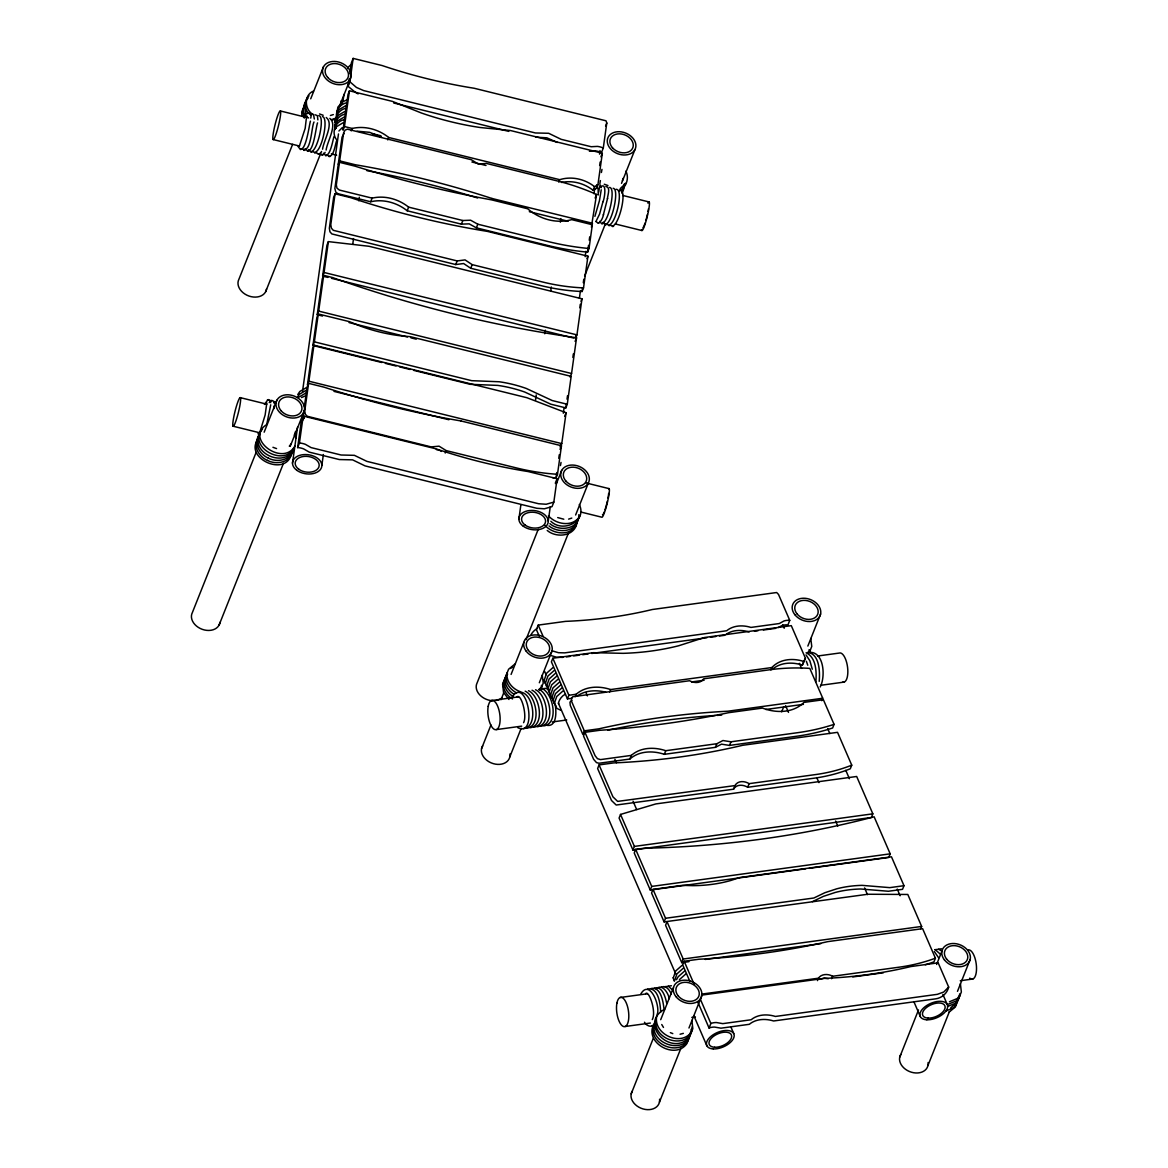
<?xml version="1.0" encoding="UTF-8"?>
<svg xmlns="http://www.w3.org/2000/svg" width="1168" height="1168" viewBox="0 0 1168 1168"><rect width="100%" height="100%" fill="white"/><g stroke="black" fill="none" stroke-linecap="round" stroke-linejoin="round"><path stroke-width="1.5" d="M310.761 118.114C312.688 111.646 304.717 111.851 304.454 117.749M314.323 119.005L313.52 114.362L310.162 114.639M317.886 119.881L317.375 115.676L315.214 114.785M540.448 690.113L540.55 687.587M541.456 685.324L541.295 688.171M689.281 1035.111L689.12 1037.972M690.186 1032.848L690.025 1035.695M691.135 1029.315L690.93 1033.432M692.084 1026.935L691.879 1031.052M809.015 652.182L809.132 649.656M958.709 996.173L958.548 999.02M959.614 993.91L959.454 996.757M270.728 404.8L266.727 424.364M273.954 408.683L274.29 405.676M601.228 189.8L599.432 200.735L594.892 216.372M815.848 681.82C816.68 672.126 816.286 657.394 806.095 652.781M819.206 681.367C820.009 672.009 819.688 653.627 807.482 652.357M544.2 680.199L546.653 673.191L552.946 667.6M545.456 683.076L547.894 676.068L554.201 670.476M546.697 685.952L549.15 678.944L555.442 673.352M547.938 688.828L550.391 681.82L556.698 676.228M549.252 691.85L551.705 684.842L557.997 679.25M550.566 694.872L553.004 687.85L559.311 682.273M551.807 697.749L554.26 690.726L560.552 685.149M553.048 700.625L555.501 693.602L561.808 688.025M554.304 703.501L556.756 696.493L563.049 690.901M673.264 977.996L675.703 970.973L682.01 965.396M292.496 463.229L297.519 427.24M302.541 391.265L338.472 133.97M337.245 110.975L337.902 107.091L342.837 101.704L344.005 94.389M297.621 447.592L301.125 422.568L304.22 416.304L436.102 448.848A434.467 325.887 21.7 0 0 528.082 471.551L557.107 478.705L553.836 502.109L552.026 506.649L544.361 508.781L536.813 508.284L365.073 465.901L352.59 459.856L339.304 459.55L309.257 452.133L303.622 448.892A14.775 11.081 21.7 0 0 298.643 447.665L297.621 447.592L299.431 443.052L302.921 418.027M355.817 92.695L348.079 86.344L349.086 79.147M349.845 73.745L351.349 62.941L353.159 58.4L382.17 65.554A434.467 325.887 21.7 0 0 474.164 88.257L606.031 120.8L606.776 123.034L603.287 148.044L601.476 152.585L600.513 152.176A14.775 11.081 21.7 0 0 595.534 150.935L589.387 151.271M303.87 410.464L303.3 415.428L304.249 418.48M304.366 406.844L307.14 386.988L308.586 383.352L324.135 387.192A737.344 553.092 21.7 0 0 460.878 420.933M381.863 362.503L312.936 345.494L316.835 317.594L318.28 313.973L349.48 321.667L359.379 325.711A136.16 102.142 21.7 0 0 400.025 335.742L410.362 336.691L571.167 376.373L567.268 404.259L565.823 407.895L550.785 404.186L524.782 392.054A107.193 80.402 21.7 0 0 497.772 385.396L470.237 384.316L413.676 370.358M322.543 316.046L317.229 314.732L322.237 278.977L323.682 275.341L332.398 277.502A959.76 719.926 21.7 0 0 576.554 337.771L571.561 373.512L570.115 377.133M327.931 277.415L322.631 276.115L326.938 245.251L328.383 241.615L369.044 246.287L581.985 298.833L576.948 334.88L575.503 338.516L576.014 334.909M348.079 86.344L349.889 81.804L353.159 58.4M308.586 383.352L304.746 411.107L305.388 414.319L307.33 416.29L431.196 446.906L439.051 446.176L446.191 450.6L516.898 468.047A181.624 136.233 21.7 0 0 557.486 474.266L561.472 445.753L460.878 420.933M313.929 345.159L312.484 348.794L307.447 384.841L308.892 381.206L313.929 345.159L526.87 397.704L566.086 412.742L561.764 443.606L560.319 447.242L560.801 443.811M312.936 345.494L314.382 341.859L318.28 313.973M317.229 314.732L318.674 311.111L323.682 275.341M322.631 276.115L324.076 272.48L328.383 241.615M335.07 193.8L333.625 197.421L329.347 228.271L329.945 231.804L331.858 233.936L455.739 264.552L463.623 263.545L470.719 268.26L541.426 285.707A164.454 123.355 21.7 0 0 582.073 291.504L583.518 287.897L587.942 256.201L487.363 231.381A664.227 498.24 21.7 0 1 350.619 197.64L335.07 193.8L330.792 224.636L331.391 228.169L333.303 230.315L457.184 260.931L465.068 259.909L472.164 264.625L542.872 282.072A164.454 123.355 21.7 0 0 583.518 287.883M588.526 245.338L587.577 252.127L589.022 248.492L592.337 224.723L571.721 219.642C556.391 224.008 539.543 219.131 527.702 208.78L491.757 199.903A883.753 662.913 21.7 0 1 355.014 166.163L339.465 162.323L336.311 184.894L336.983 188.165L339.421 190.063L372.11 198.137C384.871 195.173 398.536 199.042 408.639 207.145L462.82 220.518L470.616 220.212L477.814 224.212L548.522 241.659A216.226 162.191 21.7 0 0 589.022 248.492M344.064 133.4L342.034 137.138L338.209 164.527L339.654 160.892L343.611 132.845L345.086 130.13L347.422 129.181L471.317 159.709L478.442 164.162L486.297 163.403L557.005 180.865A179.726 134.816 21.7 0 1 596.556 194.457M349.451 90.797L348.006 94.418L343.012 130.188L344.458 126.553L349.451 90.797L392.448 101.397L421.283 112.96A248.288 186.252 21.7 0 0 480.413 127.546L510.46 130.524L602.338 153.198L597.928 184.69L596.483 188.311L593.081 190.267C584.277 183.391 572.554 180.091 561.531 182.485M321.872 465.317L323.375 454.527M352.78 244.01L353.524 238.608M358.81 200.823L359.306 197.231M518.884 519.088L520.884 504.707M535.47 400.347L536.214 394.945M544.77 333.771L545.266 330.179M550.8 290.584L551.296 286.992M560.348 222.212L560.844 218.62M548.259 521.191L550.259 506.795M563.341 413.224L564.086 407.836M579.416 298.074L580.423 290.876M585.197 256.697L585.956 251.295M594.001 193.713L594.746 188.325M599.52 154.132L600.031 150.541M552.639 477.668A181.624 136.233 21.7 0 0 556.041 477.902L556.786 472.558M558.771 458.294L559.282 454.732M565.823 407.895L566.305 404.405M567.035 399.179L567.517 395.689M572.86 357.466L573.357 353.889M579.795 307.87L580.292 304.264M582.073 291.533L582.569 288M583.299 282.729L583.796 279.196M589.241 240.243L589.709 236.841M596.483 188.311L596.979 184.821M599.666 165.579L600.148 162.075M591.577 225.716L596.571 194.443L595.125 198.078M304.454 105.003L305.899 113.281M257.894 438.35C256.142 455.476 283.707 465.871 292.978 450.819M291.445 453.768C286.043 478.062 242.287 457.491 258.785 438.35M292.35 451.49C290.613 462.674 276.086 465.054 267.472 460.396M503.51 681.966C502.182 688.916 506.664 695.602 512.518 698.96M504.415 679.688C503.072 686.638 507.569 693.339 513.409 696.697M505.306 677.425C503.977 684.375 508.474 691.076 514.314 694.42M506.255 675.046C504.795 682.652 510.255 689.558 516.636 692.945M507.204 672.666C505.627 681.353 512.679 689.149 520.519 691.763M623.683 188.413L621.975 193.377M625.479 183.872L621.829 191.012M577.123 521.76C575.678 536.258 556.771 538.609 547.208 530.447M578.014 519.497C575.663 532.608 557.662 533.192 549.018 525.921M653.131 1027.227C650.474 1044.411 677.615 1055.638 687.733 1041.403M654.036 1024.949C651.364 1042.148 678.52 1053.375 688.638 1039.126M664.621 1009.24C637.319 1024.365 672.388 1057.843 689.543 1036.863M655.89 1020.306C653.219 1037.491 680.36 1048.718 690.492 1034.483M310.44 121.136C309.243 124.45 305.096 158.585 298.088 146.423M314.002 122.012C311.345 127.035 311.272 154.264 302.001 148.891M317.55 122.888C315.842 126.597 313.155 158.848 305.257 148.716M607.462 198.823C607.375 195.742 611.156 186.982 605.842 186.5M601.403 172.499L601.973 169.36M599.841 183.756L600.396 180.602M598.658 192.224L599.607 186.296M598.264 194.998L598.089 188.252M560.465 465.565L561.034 462.426M602.936 201.816C604.63 198.721 607.404 180.266 599.783 187.581M607.579 198.341L603.33 215M333.887 136.758C332.822 140.467 329.259 161.724 323.405 153.183M602.98 201.611L599.593 214.08L595.899 221.613M336.749 140.554C335.158 143.985 333.464 160.425 327.259 155.125M294.351 435.328L295.548 431.474M512.168 696.975C526.724 675.133 538.492 737.957 517.731 727.649M523.6 722.671C527.483 715.415 520.972 692.303 516.709 697.092M640.852 993.895C649.788 978.711 660.358 1005.779 657.321 1014.014C650.78 1032.614 679.937 1047.769 691.441 1032.103M652.284 1019.591C656.664 1011.663 648.722 989.617 645.656 993.632M293.723 448.468C291.898 459.973 277.473 463.083 268.377 458.119M623.07 178.397L622.383 180.821M337.012 113.004L339.173 109.558L345.859 105.616M336.209 118.698L338.384 115.252L345.071 111.31M335.42 124.392L337.596 120.946L344.283 117.004M334.632 129.94L336.807 126.494L343.494 122.552M338.939 131.006L342.253 127.633M322.572 149.183C323.609 140.554 334.252 123.618 326.237 117.501M326.135 150.059C327.171 141.43 337.815 124.509 329.799 118.377M603.506 214.386C603.287 216.941 599.505 226.461 596.191 221.482M292.613 144.336L238.944 279.181A14.775 11.081 21.7 0 0 248.901 296.015A14.775 11.081 21.7 0 0 266.538 288.963M310.717 98.827L323.463 66.81M265.647 291.723L320.645 153.504M336.749 113.062L338.092 109.69M339.435 106.317L350.166 79.351A14.775 11.081 21.7 0 0 334.632 61.437A14.775 11.081 21.7 0 0 325.653 78.446A14.775 11.081 21.7 0 0 350.166 79.351M351.247 130.889L352.196 128.465C364.956 125.516 378.622 129.385 388.725 137.488L559.72 179.682C571.59 175.959 584.861 179.025 594.527 186.646L597.928 184.69M339.465 162.323L338.019 165.958L334.866 188.53L335.844 192.253L337.975 193.698L370.665 201.757C383.425 198.794 397.091 202.677 407.194 210.78L461.375 224.139L469.171 223.847L476.369 227.848L547.077 245.295A216.226 162.191 21.7 0 0 587.577 252.127M256.113 452.41L192.384 612.528A14.775 11.081 21.7 0 0 202.341 629.362A14.775 11.081 21.7 0 0 219.978 622.31M264.158 432.175L276.904 400.157M387.761 139.897L388.725 137.488M370.665 201.757L372.11 198.137M219.088 625.07L283.488 463.258M290.19 446.41L303.607 412.698A14.775 11.081 21.7 0 0 288.073 394.784A14.775 11.081 21.7 0 0 279.094 411.793A14.775 11.081 21.7 0 0 303.607 412.698M302.41 420.845L304.22 416.304M407.194 210.78L408.639 207.145M461.375 224.139L462.82 220.518M455.739 264.552L457.184 260.931M476.369 227.848L477.814 224.212M470.719 268.26L472.164 264.625M445.227 453.023L446.191 450.6M558.757 182.106L559.72 179.682M605.579 126.056L606.776 123.034M600.892 156.819L601.856 154.41M593.081 190.267L594.527 186.646M591.373 227.147L592.337 224.723M586.978 258.624L587.942 256.201M584.628 276.028L605.418 223.774M621.522 183.332L634.939 149.621A14.775 11.081 21.7 0 0 619.39 131.707A14.775 11.081 21.7 0 0 610.411 148.716A14.775 11.081 21.7 0 0 634.939 149.621M581.022 301.256L581.985 298.833M575.109 341.377L576.554 337.742M564.64 416.377L566.086 412.742M560.027 449.388L561.472 445.753M556.041 477.916L557.486 474.281M555.296 483.245L557.107 478.705M538.2 529.411L477.157 682.798A14.775 11.081 21.7 0 0 492.692 700.712M556.304 483.902L561.677 470.427M481.566 748.586L490.954 724.992M501.014 699.705L503.7 692.96M511.088 674.418L523.819 642.4M525.994 639.714L568.247 533.528M575.634 514.986L588.38 482.968A14.775 11.081 21.7 0 0 572.831 465.054A14.775 11.081 21.7 0 0 563.852 482.063A14.775 11.081 21.7 0 0 588.38 482.968M778.209 627.523L782.239 625.479A14.775 11.081 21.7 0 1 786.94 624.851L787.947 624.895L789.743 620.354L778.516 594.439L776.676 592.526L652.313 609.506A434.467 325.887 21.7 0 1 565.575 621.361L538.214 625.099L536.404 629.625L539.207 636.093M509.803 756.922L521.205 728.263M539.324 682.754L552.07 650.722M772.588 669.162C780.75 662.198 792.532 661.906 802.343 665.088L805.424 658.27L791.291 625.654L704.654 637.48L678.812 645.714A248.288 186.252 21.7 0 1 623.07 653.335L593.373 652.678L552.844 658.226L551.398 661.847L567.444 698.887L571.824 698.289M567.444 698.887L568.889 695.267L552.844 658.226M575.225 696.683L576.189 694.259C585.548 685.996 599.315 685.733 610.645 689.558L771.887 667.541C779.903 658.84 793.101 657.876 803.788 661.468L805.424 658.27M821.79 700.683L822.754 698.26L809.804 668.373A179.726 134.816 21.7 0 0 770.354 669.687L703.676 678.812C700.639 683.572 693.967 683.236 689.558 680.74L572.758 696.741L571.4 698.537L571.736 701.764L584.307 730.832L582.861 734.453L570.291 705.384L569.955 702.172L571.751 700.274M584.949 732.307L583.504 735.942L593.636 759.317L596.512 762.616L599.038 763.244L629.859 759.039C639.217 750.761 652.985 750.498 664.315 754.324L715.4 747.345L721.503 744.162L729.533 745.418L796.211 736.307A216.226 162.191 21.7 0 0 832.623 727.985L834.069 724.364L823.396 699.734L803.964 702.391C793.145 713.254 775.961 713.283 762.456 708.071L728.555 712.699A883.753 662.913 21.7 0 1 599.607 730.307L584.949 732.307L595.081 755.681L597.447 758.66L600.483 759.609L631.304 755.404C640.663 747.126 654.43 746.863 665.745 750.703L716.845 743.724L722.948 740.527L730.978 741.797L797.656 732.686A216.226 162.191 21.7 0 0 834.069 724.364M609.681 691.982L610.645 689.558M599.067 764.909L597.622 768.529L611.492 800.474L616.193 805.029L733.548 789.203C736.322 784.049 743.33 784.516 747.666 787.276L814.344 778.165A164.454 123.355 21.7 0 0 850.304 768.778L851.749 765.171L837.529 732.336L742.673 745.286A664.227 498.24 21.7 0 1 613.74 762.908L599.067 764.909L612.937 796.839L617.638 801.394L734.979 785.582C737.767 780.414 744.775 780.881 749.111 783.655L815.79 774.545A164.454 123.355 21.7 0 0 851.749 765.157M629.859 759.039L631.304 755.404M620.529 814.432L619.084 818.067L632.939 850.027L871.401 817.469L872.846 813.833L856.67 776.486L655.861 803.92L620.529 814.432L634.385 846.406L632.939 850.027M664.315 754.324L665.745 750.703M809.249 868.32L888.746 857.473L890.191 853.837L874.131 816.797A959.76 719.926 21.7 0 1 643.904 848.26L635.669 849.37L634.224 852.99L650.284 890.045L805.643 868.817M650.284 890.045L651.729 886.41L635.669 849.37M812.417 901.638L823.425 896.352L835.178 892.469A107.193 80.402 21.7 0 1 860.641 888.994L888.366 891.257L902.543 889.33L903.988 885.694L891.461 856.801L739.84 877.518L730.993 880.424A136.16 102.142 21.7 0 1 692.668 885.651L682.433 885.359L653.014 889.374L651.569 892.994L664.096 921.902L867.809 894.25L907.799 894.469L921.654 926.443L920.691 928.867M715.4 747.345L716.845 743.724M729.533 745.418L730.978 741.797M664.096 921.902L665.541 918.267L653.014 889.374M770.924 669.965L771.887 667.541M733.548 789.203L734.979 785.582M747.666 787.276L749.111 783.655M681.747 962.636L683.192 959.016L667.016 921.669L665.57 925.304L681.747 962.636L688.974 961.658M781.684 711.808L783.699 706.757M807.847 646.079L820.593 614.047M631.202 1093.847L653.335 1038.221M660.708 1019.679L673.454 987.646M925.275 964.783A181.624 136.233 21.7 0 0 933.962 961.833L935.422 958.213L922.618 928.662L827.762 941.627A737.344 553.092 21.7 0 1 698.829 959.235L684.156 961.235L682.711 964.87L689.865 981.368M802.343 665.088L803.788 661.468M659.438 1102.169L680.9 1048.236M688.959 1028.015L701.691 995.983M701.399 995.165L824.068 978.404A434.467 325.887 21.7 0 0 910.821 966.564L938.167 962.826L948.679 987.077C947.292 993.253 941.802 998.1 935.553 998.859L773.596 1020.978C765.58 1018.481 756.046 1018.744 749.316 1024.307L720.977 1028.176L714.612 1027.081A14.775 11.081 21.7 0 0 709.925 1027.723L709.064 1028.03L710.874 1023.489L700.347 999.195M817.498 980.624C819.002 973.893 827.572 973.178 832.594 976.273L899.272 967.162A181.624 136.233 21.7 0 0 935.407 958.198M831.631 978.696L832.594 976.273M899.725 1057.171L918.501 1009.97M936.619 964.461L941.977 950.971M927.961 1065.493L949.423 1011.561M957.483 991.34L970.228 959.308M654.971 1022.657C641.86 1041.17 674.768 1060.807 686.828 1043.666L692.828 1028.672L691.879 1020.409M809.38 652.547L811.76 646.4L810.767 638.473M264.421 404.42L267.925 399.719M820.17 686.988C825.557 677.163 824.287 652.167 810.008 652.313M676.491 979.689L678.199 976.725L684.506 971.148M321.55 151.46C321.127 153.694 317.316 155.256 316.586 152.482M325.113 152.336C324.689 154.57 320.879 156.132 320.149 153.373M297.752 394.609L299.796 391.514L306.483 387.572M297.358 397.383L299.402 394.302L306.089 390.346M299.504 145.766L305.169 128.349L306.658 115.793L307.534 117.077M334.588 122.144L336.793 120.158M269.268 402.595C270.173 399.412 274.86 400.171 274.305 403.588M304.673 103.718L306.396 101.455M259.208 434.525C253.325 443.241 259.544 454.44 268.348 458.119M258.113 437.066L259.836 434.803M294.862 446.059C282.992 467.288 243.893 438.584 266.917 424.407M293.913 448.439C283.328 467.156 247.441 446.497 262.435 429.152M626.194 182.982L620.193 188.617M579.635 516.329C572.948 527.454 555.837 524.593 548.434 515.745M575.941 525.629C569.254 536.754 552.143 533.893 544.726 525.045M505.802 676.257L507.657 674.111M541.806 686.842L539.105 689.938M540.667 689.5L543.237 683.076L542.244 675.148M810.329 650.167L807.628 653.262M959.965 995.428L957.264 998.523L949.423 1001.764M959.016 997.808L956.315 1000.903L948.474 1004.144M958.067 1000.188L955.366 1003.283L947.525 1006.524M957.161 1002.451L950.767 1007.707M956.256 1004.728L953.555 1007.823L945.73 1011.065M948.679 987.077L943.715 992.026L937.364 994.333L775.406 1016.452C767.391 1013.941 757.842 1014.204 751.112 1019.766L722.788 1023.635L716.422 1022.54A14.775 11.081 21.7 0 0 711.735 1023.183L710.874 1023.489M654.489 1024.117C651.832 1028.132 646.24 1025.898 644.473 1022.234M308.994 95.82C304.074 100.331 304.308 108.376 308.469 113.311M308.045 98.2C303.768 102.726 301.943 109.85 304.994 115.544M305.49 103.733L302.585 109.865L304.089 117.822M305.344 105.003L301.738 111.807L301.884 116.26M258.931 437.066C251.777 444.95 258.916 457.009 267.443 460.382M289.299 446.205L291.066 443.898M621.683 192.282L623.391 190.019L624.515 183.595M679.455 979.602L685.747 974.024M331.873 119.997L334.836 119.399L336.048 122.26M273.692 402.186L274.538 401.573M259.865 432.072L265.136 415.02L266.8 402.989M618.777 190.793C629.406 185.668 617.536 233.089 610.616 225.044M299.023 397.076L305.709 393.134M565.458 694.113C560.041 696.639 557.72 703.589 558.727 703.851M683.251 968.272L676.958 973.849L674.505 980.872M656.197 988.873C662.271 982.989 668.432 993.428 669.264 998.655M519.001 692.069C533.747 691.047 538.769 727.109 523.468 728.671M540.302 688.857L546.084 688.361L548.551 689.733M647.685 988.989C658.577 987.179 660.373 1004.407 660.65 1012.072M651.043 988.522C660.913 986.405 663.147 1001.779 663.964 1008.641M654.401 988.07C662.533 985.617 665.585 997.881 666.767 1003.575M661.438 987.106C666.125 984.872 669.833 990.493 671.366 994.202M664.796 986.653L668.49 986.361L672.812 990.187M668.154 986.186L671.41 985.748M934.78 949.701L938.59 949.263L941.058 950.621M938.692 949.234L941.496 948.781M334.734 120.596L336.91 119.107M619.493 190.866C626.296 187.347 629.508 178.032 625.873 171.156M576.963 696.157C585.256 690.23 596.206 689.719 605.812 692.23M726.467 634.107C733.11 629.625 741.738 629.698 749.155 631.961M510.343 668.519L512.65 667.162M313.477 91.06C303.782 95.061 304.512 108.858 312.469 114.216M333.333 114.581L330.413 115.501M335.683 118.216L331.42 119.662M515 663.979L508.591 669.235L502.605 684.229L503.554 692.493L508.956 699.471M948.956 1012.247L955.351 1006.991L961.352 991.997L960.403 983.733M308.819 149.592C315.17 161.286 326.354 116.216 318.776 115.661M312.849 151.563C320.397 158.133 329.566 118.231 322.499 116.581M599.637 221.351C605.988 233.045 617.157 187.975 609.579 187.42M603.199 222.227C609.55 233.921 620.719 188.866 613.142 188.296M607.053 224.168C614.222 231.279 624.778 188.705 616.076 189.304M819.586 979.383L824.185 978.112L828.273 978.74M342.837 101.704L346.648 100.054M346.254 102.842C340.092 104.361 335.829 110.142 336.457 116.523M345.48 108.39C339.246 109.923 335.026 115.793 335.669 122.217M344.662 114.216C338.501 115.749 334.238 121.53 334.866 127.911M343.888 119.778C334.997 121.457 330.953 133.386 336.91 140.087M301.519 397.558L305.315 395.908M553.836 502.109L546.171 504.255L538.623 503.744L366.869 461.36L354.386 455.33L341.114 455.009L311.068 447.592L305.417 444.351A14.775 11.081 21.7 0 0 300.453 443.125L299.431 443.052M568.612 519.118L571.794 518.066M680.068 1034.235L683.353 1033.373M268.056 399.704L269.91 400.157L270.742 402.712M307.461 113.15L308.6 112.916M311.024 114.026L312.163 113.792M300.278 149.533L301.417 149.3M303.841 150.409L304.979 150.19M307.403 151.285L308.527 151.066M310.965 152.161L312.09 151.942M314.703 153.081L315.827 152.862M318.426 154.001L319.565 153.782M321.988 154.891L323.127 154.658M325.551 155.767L326.675 155.548M329.113 156.643L330.237 156.424M619.639 190.18L620.763 189.946M598.045 223L599.169 222.781M601.783 223.92L602.907 223.701M605.331 224.796L606.469 224.577M608.893 225.687L610.032 225.453M613.58 226.344L612.455 226.563M267.428 399.821L268.552 399.602M270.991 400.697L272.115 400.478M566.509 656.912L570.101 656.416M573.707 655.92L579.109 655.19M582.701 654.693L588.103 653.963M591.694 653.467L706.874 637.743M710.465 637.246L715.867 636.516M719.459 636.02L724.861 635.275M754.47 631.246L758.003 630.749M763.317 630.034L775.713 628.34M491.451 700.566L518.475 696.873M817.556 656.022L839.179 653.073A14.775 5.884 82.2 0 1 847.588 667.381A14.775 5.884 82.2 0 1 842.668 682.141M568.889 695.267L576.189 694.259M691.602 681.937L704.143 680.229M496.488 729.577L521.702 726.131M552.333 721.955L566.743 719.984M820.783 685.28L844.201 682.083M584.307 730.832L598.965 728.817A729.314 547.062 21.7 0 1 727.912 711.21L822.754 698.26M765.828 709.472L803.423 704.333M634.385 846.406L872.846 813.833M651.729 886.41L890.191 853.837M665.541 918.267L813.862 898.002L824.871 892.717L836.624 888.848A107.193 80.402 21.7 0 1 862.086 885.359L889.812 887.636L903.988 885.694M683.192 959.016L921.654 926.443M705.238 959.439L820.856 943.642M620.135 997.487L647.16 993.793M818.461 978.2L701.632 994.114M852.771 976.944L883.417 972.769M625.157 1026.497L650.386 1023.051M691.821 1017.401L695.427 1016.905M960.271 980.726L972.886 979.003M562.903 657.394L556.698 657.248L549.821 655.204M535.82 137.152L546.858 137.824L557.34 142.467M357.072 131.196L369.628 132.32L381.629 137.269M655.014 1025.723L652.153 1025.592M538.915 689.266C550.405 694.464 555.501 724.116 540.58 726.335M535.557 689.733C547.047 694.931 552.143 724.569 537.222 726.788M532.039 690.215C543.529 695.413 548.624 725.051 533.703 727.27M528.505 690.697C539.996 695.894 545.091 725.532 530.184 727.752M525.162 691.149C536.638 696.347 541.733 725.985 526.826 728.219M789.743 620.354L788.736 620.31A14.775 11.081 21.7 0 0 784.049 620.938L779.29 623.551L750.951 627.42C742.936 624.909 733.402 625.187 726.671 630.749L564.713 652.868L558.508 652.708L551.632 650.678M563.808 519.22L557.705 517.57M436.306 449.563L438.905 450.206M393.704 102.988L508.795 131.385M344.458 126.553L352.196 128.465M280.393 110.975A14.775 1.767 -76.1 0 1 276.188 133.634A14.775 1.767 -76.1 0 1 273.662 131.137A14.775 1.767 -76.1 0 1 280.393 110.975L308.629 117.939M372.154 133.619L380.972 135.795M622.69 195.436L649.16 201.976M471.901 162.002L486.005 165.476M273.093 139.532L299.563 146.058M331.318 153.899L336.618 155.198M615.39 223.993L641.86 230.519M339.654 160.892L355.218 164.732A729.314 547.062 21.7 0 1 491.947 198.472M491.947 198.472L592.541 223.292M529.338 211.685L568.159 221.263M324.076 272.48L576.948 334.88M331.478 278.291L573.736 338.078M318.674 311.111L571.561 373.512M349.071 322.587L407.428 336.997M410.961 337.859L416.261 339.173M314.382 341.859L471.682 380.68L499.218 381.761A107.193 80.402 21.7 0 1 526.228 388.433L552.216 400.551L567.268 404.259M385.396 363.379L396.01 365.993M399.544 366.869L410.143 369.482M308.892 381.206L561.764 443.606M333.975 391.382L448.921 419.75M240.36 397.66A14.775 1.767 -76.1 0 1 236.14 420.319A14.775 1.767 -76.1 0 1 233.615 417.823A14.775 1.767 -76.1 0 1 240.36 397.66L266.83 404.186M586.175 482.983L609.112 488.647M233.06 426.203L259.515 432.729M580.642 511.978L601.812 517.205A14.775 1.767 -76.1 0 0 607.389 502.488A14.775 1.767 -76.1 0 0 608.616 488.764M560.45 710.1L556.932 708.421L554.201 703.092M276.568 448.6L272.947 447.3M604.265 184.223L607.959 185.537M319.506 113.953L323.186 115.267M542.726 688.828C553.588 694.843 558.83 723.576 543.938 725.883M547.296 725.416C556.8 726.525 556.304 712.013 555.384 705.852M935.232 949.715L940.196 954.022M670.344 1032.629L672.783 1033.622M603.287 148.044L602.308 147.635A14.775 11.081 21.7 0 0 597.344 146.394L591.198 146.73L561.151 139.328L548.668 133.283L535.397 132.962L363.642 90.578L356.459 87.454L349.889 81.804M356.985 93.323L358.182 93.878M440.161 450.746L441.387 451.417M550.858 521.264C562.801 533.163 587.533 521.57 579.313 504.503M549.909 523.644C558.903 531.878 579.737 529.425 578.861 514.665M548.42 688.244L546.069 685.631L545.354 682.667M934.342 951.54L938.546 957.702M600.031 184.836L601.243 187.698M549.34 690.872L546.595 685.543M554.45 702.669L551.705 697.34M555.691 705.545L552.96 700.216M806.008 654.898L809.877 660.781L812.3 669.206M258.887 435.649L258.055 433.094M544.098 679.791L545.062 683.105M547.85 688.419L548.799 691.748M549.15 691.441L550.113 694.756M550.464 694.464L551.413 697.778M673.162 977.587L674.111 980.901M661.745 1024.526L663.482 1027.446M782.764 624.909L784.21 628.253M799.423 663.366L801.598 668.373M827.674 728.569L829.849 733.577M845.793 770.354L849.413 778.72M897.243 889.067L900.134 895.754M942.883 994.391L947.233 1004.422M785.597 705.706L788.502 712.392M816.753 777.596L818.929 782.618M835.587 821.06L837.763 826.083M864.568 887.943L867.474 894.63M913.843 1001.618L920.369 1016.671M585.942 692.522L587.402 695.865M614.923 759.39L616.383 762.733M633.041 801.19L636.662 809.555M730.861 1026.891L733.752 1033.578M684.156 961.235L694.172 984.332M538.214 625.099L543.12 636.414M697.836 1002.115L709.064 1028.03M544.595 671.337L546.04 674.681M558.348 703.107L675.732 973.937M693.85 1015.737L706.888 1045.827M806.343 661.263L807.76 665.234M341.1 100.886L341.976 103.441M294.54 434.233L295.957 438.365M336.793 122.523L336.048 118.917M335.975 128.363L335.231 124.757M608.645 493.407A12.074 1.445 -76.1 0 1 607.988 498.108M607.389 501.043A12.074 1.445 -76.1 0 1 605.009 509.774M604.192 512.007A12.074 1.445 -76.1 0 1 603.476 513.613M602.892 514.489A12.074 1.445 -76.1 0 1 602.484 514.592M502.065 697.676A14.775 11.081 21.7 0 1 496.283 700.45M647.933 203.159A14.775 1.767 -76.1 0 1 647.422 215.817A14.775 1.767 -76.1 0 1 641.597 229.658M648.459 208.824A12.074 1.445 -76.1 0 1 648.036 211.437M647.422 214.357A12.074 1.445 -76.1 0 1 645.889 220.402M645.043 223.103A12.074 1.445 -76.1 0 1 642.926 227.818M347.728 68.518A14.775 9.607 8 0 1 351.437 64.459M366.898 170.674A729.314 547.062 21.7 0 1 477.624 197.991M607.9 730.161A729.314 547.062 21.7 0 1 715.371 715.473M716.948 715.385A729.314 547.062 21.7 0 1 721.707 715.093M530.827 635.275A14.775 7.796 -23.4 0 1 537.309 628.326M967.863 949.993A14.775 5.884 82.2 0 1 976.448 966.228A14.775 5.884 82.2 0 1 969.747 978.112M509.949 753.959A14.775 11.081 21.7 0 1 493.29 763.638A14.775 11.081 21.7 0 1 482.661 745.914M659.584 1099.219A14.775 11.081 21.7 0 1 642.926 1108.899A14.775 11.081 21.7 0 1 632.297 1091.175M928.107 1062.544A14.775 11.081 21.7 0 1 911.449 1072.224A14.775 11.081 21.7 0 1 900.82 1054.5M612.455 147.737A12.074 9.052 21.7 0 0 632.487 148.467A12.074 9.052 21.7 0 0 619.799 133.838A12.074 9.052 21.7 0 0 612.455 147.737M565.896 481.085A12.074 9.052 21.7 0 0 585.927 481.815A12.074 9.052 21.7 0 0 573.24 467.171A12.074 9.052 21.7 0 0 565.896 481.085M281.138 410.815A12.074 9.052 21.7 0 0 301.169 411.545A12.074 9.052 21.7 0 0 288.467 396.916A12.074 9.052 21.7 0 0 281.138 410.815M296.935 470.383A14.775 9.607 8 0 0 321.419 467.784A14.775 9.607 8 0 0 303.184 454.659A14.775 9.607 8 0 0 296.935 470.383M298.804 469.259A12.074 7.855 8 0 0 318.82 467.142A12.074 7.855 8 0 0 303.914 456.411A12.074 7.855 8 0 0 298.804 469.259M523.322 526.242A14.775 9.607 8 0 0 547.807 523.658A14.775 9.607 8 0 0 529.571 510.518A14.775 9.607 8 0 0 523.322 526.242M525.191 525.133A12.074 7.855 8 0 0 545.208 523.016A12.074 7.855 8 0 0 530.301 512.285A12.074 7.855 8 0 0 525.191 525.133M327.697 77.468A12.074 9.052 21.7 0 0 347.728 78.198A12.074 9.052 21.7 0 0 335.026 63.568A12.074 9.052 21.7 0 0 327.697 77.468M926.837 1019.781A14.775 7.796 -23.4 0 0 947.701 1006.422A14.775 7.796 -23.4 0 0 926.852 1005.429A14.775 7.796 -23.4 0 0 926.837 1019.781M928.107 1018.102A12.074 6.38 -23.4 0 0 945.16 1007.181A12.074 6.38 -23.4 0 0 928.122 1006.363A12.074 6.38 -23.4 0 0 928.107 1018.102M713.356 1048.937A14.775 7.796 -23.4 0 0 734.219 1035.578A14.775 7.796 -23.4 0 0 713.385 1034.585A14.775 7.796 -23.4 0 0 713.356 1048.937M714.626 1047.258A12.074 6.38 -23.4 0 0 731.679 1036.337A12.074 6.38 -23.4 0 0 714.655 1035.52A12.074 6.38 -23.4 0 0 714.626 1047.258M488.209 706.304A14.775 5.884 82.2 0 0 494.94 729.62A14.775 5.884 82.2 0 0 498.751 709.283A14.775 5.884 82.2 0 0 488.209 706.304M616.894 1003.224A14.775 5.884 82.2 0 0 623.624 1026.555A14.775 5.884 82.2 0 0 627.435 1006.203A14.775 5.884 82.2 0 0 616.894 1003.224M794.795 614.631A14.775 11.081 21.7 0 0 819.498 616.733A14.775 11.081 21.7 0 0 805.132 598.293A14.775 11.081 21.7 0 0 794.795 614.631M796.926 613.769A12.074 9.052 21.7 0 0 817.118 615.478A12.074 9.052 21.7 0 0 805.38 600.41A12.074 9.052 21.7 0 0 796.926 613.769M526.272 651.306A14.775 11.081 21.7 0 0 550.96 653.408A14.775 11.081 21.7 0 0 536.608 634.969A14.775 11.081 21.7 0 0 526.272 651.306M528.403 650.445A12.074 9.052 21.7 0 0 548.58 652.153A12.074 9.052 21.7 0 0 536.842 637.086A12.074 9.052 21.7 0 0 528.403 650.445M675.892 996.567A14.775 11.081 21.7 0 0 700.596 998.655A14.775 11.081 21.7 0 0 686.229 980.229A14.775 11.081 21.7 0 0 675.892 996.567M678.039 995.705A12.074 9.052 21.7 0 0 698.216 997.414A12.074 9.052 21.7 0 0 686.477 982.346A12.074 9.052 21.7 0 0 678.039 995.705M944.416 959.892A14.775 11.081 21.7 0 0 969.119 961.979A14.775 11.081 21.7 0 0 954.752 943.554A14.775 11.081 21.7 0 0 944.416 959.892M946.562 959.03A12.074 9.052 21.7 0 0 966.739 960.738A12.074 9.052 21.7 0 0 955.001 945.671A12.074 9.052 21.7 0 0 946.562 959.03"/></g></svg>
